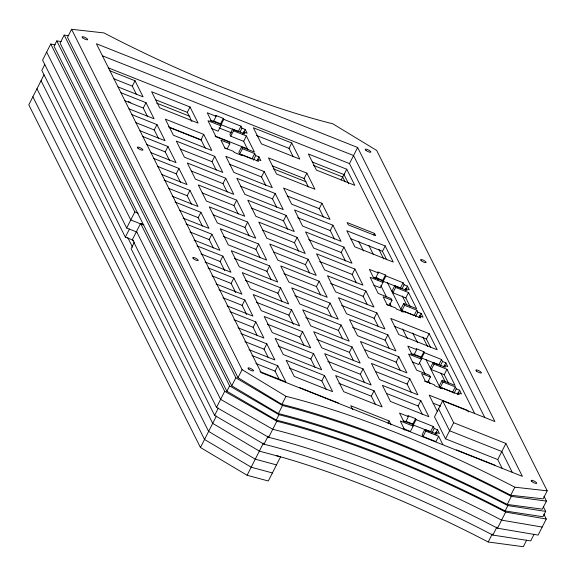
<?xml version="1.0" encoding="UTF-8"?>
<svg xmlns="http://www.w3.org/2000/svg" width="576" height="576" viewBox="0 0 576 576"><rect width="100%" height="100%" fill="white"/><g stroke="black" fill="none" stroke-linecap="round" stroke-linejoin="round"><path stroke-width="0.86" d="M55.152 44.777L50.738 44.028L42.574 60.12L126.677 228.01L136.901 232.07M44.784 64.555L41.81 70.409L125.338 237.146L133.646 240.444M61.186 41.58L56.779 40.903L54.058 46.267L226.872 391.241L276.257 420.077A351.353 91.526 26.9 0 1 505.094 510.948L542.952 516.758L545.674 511.394L543.254 506.57M44.014 74.844L28.8 104.839L200.455 447.516L247.104 475.258L268.315 480.996L280.562 456.854L259.351 451.116L212.71 423.374L41.047 80.698M68.573 35.69L64.181 35.093L60.098 43.142L231.761 385.819L278.402 413.561A351.353 91.526 26.9 0 1 507.24 504.432L542.354 509.155L546.437 501.113L544.018 496.282M71.582 29.29L67.5 37.339L238.01 377.705L281.909 404.359A351.353 91.526 26.9 0 1 510.746 495.23L543.118 498.866L547.2 490.824L376.697 150.451L332.791 123.797A351.353 91.526 26.9 0 1 103.961 32.926L71.582 29.29L242.093 369.662L285.991 396.317A351.353 91.526 26.9 0 1 514.829 487.188L547.2 490.824M136.526 94.558L132.3 86.119L135.022 80.755L109.98 70.812M147.506 116.482L143.28 108.043L146.002 102.679L120.96 92.736M158.494 138.406L154.26 129.967L156.982 124.603L131.947 114.66M126.677 228.01L134.842 211.91L50.738 44.028M169.474 160.33L165.247 151.891L167.969 146.527L142.927 136.584M191.902 121.558L187.294 112.349L190.015 106.985L151.618 91.735L159.682 107.849L198.086 123.098L190.015 106.985M125.338 237.146L129.42 229.097M143.863 224.719L140.602 223.423L132.437 239.515L216.54 407.398L268.668 437.321A351.353 91.526 26.9 0 1 497.506 528.192L538.106 535.097L546.271 519.005L543.852 514.181M134.438 242.071L131.098 248.652L214.625 415.382L264.01 444.218A351.353 91.526 26.9 0 1 492.847 535.09L530.705 540.907L534.046 534.319M180.454 182.254L176.227 173.815L178.949 168.451L153.907 158.508M205.243 148.19L201.017 139.752L203.738 134.388L165.341 119.138L173.412 135.252L211.81 150.502L203.738 134.388M242.705 134.266L243.871 131.962L247.162 133.272L245.261 129.47L241.97 128.167L240.977 126.18L223.776 119.347L223.301 118.397L215.626 115.351L216.101 116.302L213.379 121.666L210.154 120.384M240.977 126.18L238.255 131.544L221.054 124.718L220.579 123.768L223.301 118.397M221.054 124.718L223.776 119.347M216.101 116.302L207.245 112.781L211.133 120.55L219.989 124.07L220.867 125.827L218.146 131.191L211.702 128.628M191.441 204.178L187.214 195.739L189.936 190.375L164.059 180.101M216.23 170.114L212.004 161.676L214.726 156.312L176.328 141.062L184.399 157.176L222.797 172.426L214.726 156.312M243.871 131.962L244.865 133.949L232.603 129.082L229.882 134.446L230.767 136.202L243.655 141.322L247.882 149.76M230.767 136.202L233.489 130.831L232.603 129.082M227.102 149.054L229.824 143.69L228.938 141.934L216.05 136.814L207.979 120.708L220.867 125.827M240.026 131.998L241.97 128.167M202.421 226.102L198.194 217.663L200.916 212.299L175.039 202.025M243.317 133.301L245.261 129.47M243.655 141.322L246.377 135.95L233.489 130.831M227.21 192.038L222.984 183.6L225.706 178.236L187.308 162.986L195.379 179.1L233.777 194.35L225.706 178.236M241.56 146.945L238.838 152.309L239.717 154.066L251.978 158.933L254.7 153.569L242.438 148.702L241.56 146.945L254.448 152.064L246.377 135.95M239.717 154.066L242.438 148.702M213.408 248.026L209.174 239.587L211.896 234.223L186.019 223.949M253.361 160.157L255.694 155.556L254.7 153.569M238.198 213.962L233.964 205.524L236.686 200.16L198.288 184.91L206.359 201.024L244.757 216.274L236.686 200.16M256.817 160.884L257.594 159.35L260.885 160.661L258.984 156.866L255.694 155.556M257.04 160.697L258.984 156.866M265.73 185.386L261.504 176.947L264.226 171.583L225.828 156.334L233.899 172.44L272.297 187.69L264.226 171.583M224.77 270.72L220.162 261.511L222.883 256.147L197.006 245.873M249.178 235.894L244.951 227.448L247.673 222.084L209.275 206.834L217.346 222.948L255.744 238.198L247.673 222.084M293.263 156.802L289.037 148.363L291.758 142.999L253.361 127.75L261.432 143.863L299.83 159.113L291.758 142.999M276.71 207.31L272.484 198.871L275.206 193.507L236.808 178.258L244.879 194.364L283.277 209.614L275.206 193.507M235.757 292.644L231.142 283.435L233.863 278.071L207.986 267.797M260.158 257.818L255.931 249.372L258.653 244.008L220.255 228.758L228.326 244.872L266.724 260.122L258.653 244.008M308.369 186.948L304.135 178.51L306.857 173.146L268.459 157.896L276.53 174.01L314.928 189.252L306.857 173.146M287.698 229.234L283.471 220.795L286.193 215.431L247.788 200.182L255.859 216.295L294.257 231.538L286.193 215.431M246.737 314.568L242.122 305.359L244.843 299.995L218.974 289.721M271.145 279.742L266.911 271.296L269.633 265.932L231.235 250.682L239.306 266.796L277.711 282.046L269.633 265.932M298.678 251.158L294.451 242.719L297.173 237.355L258.775 222.106L266.846 238.219L305.244 253.462L297.173 237.355M257.335 335.729L253.109 327.283L255.83 321.919L229.954 311.645M216.54 407.398L224.705 391.306L140.602 223.423M323.467 217.094L319.241 208.656L321.962 203.292L283.565 188.042L291.636 204.156L330.034 219.398L321.962 203.292M214.625 415.382L218.333 408.067M226.872 391.241L229.594 385.877L56.779 40.903M282.125 301.666L277.898 293.22L280.62 287.856L242.222 272.606L250.294 288.72L288.691 303.97L280.62 287.856M200.455 447.516L216.418 416.052M231.761 385.819L235.843 377.77L64.181 35.093M238.01 377.705L242.093 369.662M341.186 179.928L344.153 174.074M474.682 413.532L349.474 163.584L357.638 147.492L96.401 43.754L261.144 372.622L522.382 476.359L505.901 443.47L453.665 422.719L442.678 400.802L434.513 416.894L445.493 438.818L497.736 459.562L502.157 468.389M348.638 183.802L344.03 174.593L346.752 169.229L308.354 153.979L316.426 170.093L354.823 185.335L346.752 169.229M309.658 273.082L305.431 264.643L308.153 259.279L269.755 244.03L277.826 260.143L316.224 275.386L308.153 259.279M268.315 357.653L264.089 349.207L266.81 343.843L240.934 333.569M334.447 239.018L330.221 230.58L332.942 225.216L294.545 209.966L302.616 226.08L341.014 241.322L332.942 225.216M293.494 324.353L288.878 315.144L291.6 309.78L253.202 294.53L261.274 310.644L299.671 325.894L291.6 309.78M320.645 295.006L316.418 286.567L319.14 281.203L280.742 265.954L288.814 282.067L327.211 297.31L319.14 281.203M279.302 379.577L275.076 371.131L277.798 365.767L251.921 355.493M345.434 260.942L341.208 252.504L343.93 247.14L305.532 231.89L313.596 248.004L352.001 263.246L343.93 247.14M304.092 345.514L299.866 337.068L302.587 331.704L264.19 316.454L272.261 332.568L310.658 347.818L302.587 331.704M331.625 316.93L327.398 308.491L330.12 303.127L291.722 287.878L299.794 303.991L338.191 319.234L330.12 303.127M281.909 404.359L285.991 396.317M247.104 475.258L263.434 443.066M278.402 413.561L282.485 405.511A351.353 91.526 26.9 0 1 511.322 496.382L546.437 501.113M264.01 444.218L268.092 436.169M276.257 420.077L278.978 414.713A351.353 91.526 26.9 0 1 507.816 505.584L545.674 511.394M268.668 437.321L276.84 421.229A351.353 91.526 26.9 0 1 505.67 512.1L546.271 519.005M356.414 282.866L352.188 274.428L354.91 269.064L316.512 253.814L324.583 269.928L362.981 285.17L354.91 269.064M373.738 234.958L374.515 233.424L347.09 222.53L348.242 224.834L375.667 235.728L374.515 233.424M315.072 367.438L310.846 358.992L313.567 353.628L275.17 338.378L283.241 354.492L321.638 369.742L313.567 353.628M342.612 338.854L338.378 330.415L341.1 325.051L302.702 309.802L310.774 325.915L349.171 341.158L341.1 325.051M386.698 259.769L382.471 251.323L385.193 245.959L346.795 230.71L354.859 246.823L393.264 262.073L385.193 245.959M367.402 304.79L363.168 296.352L365.89 290.988L327.492 275.738L335.563 291.852L373.961 307.094L365.89 290.988M326.059 389.362L321.826 380.916L324.547 375.552L286.15 360.302L294.221 376.416L332.618 391.666L324.547 375.552M405.245 290.088L406.022 288.554L409.313 289.865L407.412 286.07L404.114 284.76L403.121 282.773L385.927 275.947L385.452 274.997L377.777 271.951L378.252 272.894L375.53 278.266L373.918 277.625M403.121 282.773L400.399 288.137L383.206 281.311L382.73 280.361L385.452 274.997M383.206 281.311L385.927 275.947M378.252 272.894L369.389 269.381L373.284 277.15L382.14 280.663L383.018 282.42L380.297 287.784L373.853 285.228M353.592 360.778L349.366 352.339L352.087 346.975L313.69 331.726L321.761 347.839L360.158 363.089L352.087 346.975M378.382 326.714L374.155 318.276L376.877 312.912L338.479 297.662L346.55 313.776L384.948 329.018L376.877 312.912M406.022 288.554L407.016 290.542L394.754 285.674L392.033 291.038L392.911 292.795L405.806 297.914L410.033 306.353M392.911 292.795L395.633 287.431L394.754 285.674M383.018 282.42L370.13 277.301L378.202 293.414L391.09 298.534L391.975 300.29L389.254 305.654L386.834 304.697M402.17 288.59L404.114 284.76M364.572 382.702L360.346 374.263L363.067 368.899L324.67 353.65L332.741 369.763L371.138 385.013L363.067 368.899M405.468 289.901L407.412 286.07M405.806 297.914L408.528 292.55L395.633 287.431M389.362 348.638L385.135 340.2L387.857 334.836L349.459 319.586L357.53 335.7L395.928 350.95L387.857 334.836M408.528 292.55L416.599 308.664L403.704 303.538L400.982 308.909L401.861 310.658L413.302 315.209M401.861 310.658L404.582 305.294L403.704 303.538M375.559 404.626L371.326 396.187L374.054 390.823L335.65 375.574L343.721 391.687L382.118 406.937L374.054 390.823M414.122 315.533L416.844 310.169L404.582 305.294M415.505 316.75L417.838 312.149L416.844 310.169M400.349 370.562L396.122 362.124L398.844 356.76L360.439 341.51L368.51 357.624L406.908 372.874L398.844 356.76M418.961 317.477L419.738 315.95L423.036 317.254L421.135 313.459L417.838 312.149M419.191 317.29L421.135 313.459M443.678 366.826L444.456 365.292L447.754 366.602L445.853 362.801L442.555 361.49L441.562 359.51L424.368 352.685L423.893 351.734L416.218 348.682L416.693 349.632L413.971 354.996L410.746 353.714M430.625 347.465L426.398 339.026L429.12 333.655L390.722 318.413L398.794 334.519L437.191 349.769L429.12 333.655M411.329 392.486L407.102 384.048L409.824 378.684L371.426 363.434L379.498 379.548L417.895 394.798L409.824 378.684M441.562 359.51L438.84 364.874L421.646 358.049L421.171 357.098L423.893 351.734M387.986 423.266L389.153 420.97L350.755 405.72L352.678 409.558M421.646 358.049L424.368 352.685M416.693 349.632L407.83 346.111L411.725 353.88L420.581 357.401L421.459 359.158L418.738 364.522L412.294 361.958M444.456 365.292L445.457 367.279L433.195 362.412L430.474 367.776L431.352 369.526L444.247 374.652L448.474 383.09M431.352 369.526L434.074 364.162L433.195 362.412M435.37 433.778L436.147 432.245L439.438 433.548L437.537 429.754L434.246 428.443L433.253 426.463L416.052 419.63L415.577 418.68L407.902 415.634L408.377 416.585L405.655 421.949L403.236 420.984M427.687 382.385L430.409 377.021L429.53 375.264L416.642 370.145L408.571 354.038L421.459 359.158M422.309 414.41L418.082 405.972L420.804 400.608L382.406 385.358L390.478 401.472L428.875 416.722L420.804 400.608M440.222 366.091L442.555 361.49M433.253 426.463L430.531 431.827L413.33 424.994L412.855 424.044L415.577 418.68M413.33 424.994L416.052 419.63M408.377 416.585L399.514 413.064L403.409 420.833L412.265 424.346L413.143 426.103L410.422 431.467L403.171 428.587M443.909 366.631L445.853 362.801M444.247 374.652L446.969 369.288L434.074 364.162M442.145 380.275L439.423 385.639L440.302 387.396L452.563 392.263L455.285 386.899L443.023 382.032L442.145 380.275L455.04 385.394L446.969 369.288M440.302 387.396L443.023 382.032M424.879 429.358L422.158 434.722L423.036 436.478L435.931 441.598L438.653 436.234L425.758 431.114L424.879 429.358L437.141 434.225L436.147 432.245M423.036 436.478L425.758 431.114M431.914 433.044L434.246 428.443M453.946 393.48L456.278 388.886L455.285 386.899M435.204 434.347L437.537 429.754M457.402 394.214L458.179 392.681L461.477 393.991L459.576 390.19L456.278 388.886M457.632 394.027L459.576 390.19M445.493 438.818L453.665 422.719M497.736 459.562L505.901 443.47M510.746 495.23L514.829 487.188M276.322 455.616A351.353 91.526 26.9 0 1 488.189 541.987L492.271 533.938M507.24 504.432L511.322 496.382M492.847 535.09L496.93 527.04M505.094 510.948L507.816 505.584M497.506 528.192L505.67 512.1M526.644 540.13L523.303 546.71L488.189 541.987M542.189 527.047L501.588 520.142A351.353 91.526 26.9 0 0 272.75 429.271L220.622 399.355L136.519 231.466M276.48 464.904L255.269 459.158L208.627 431.417L36.965 88.747M272.398 472.954L251.186 467.208L204.538 439.466L32.882 96.79M102.334 55.778L353.556 155.542L484.798 417.542M108.266 67.802L349.474 163.584M113.933 78.826L132.3 86.119M256.478 135.432L289.037 148.363M213.667 121.018L220.579 123.768M155.57 99.756L187.294 112.349M312.307 161.993L344.03 174.593M118.051 86.926L143.093 96.869L135.022 80.755M156.55 103.09L189.936 116.345M219.146 127.944L231.667 132.919M313.459 165.398L342.67 176.998L345.082 181.822M128.268 101.527L130.766 102.521M215.064 135.994L247.615 148.918M124.92 100.75L143.28 108.043M229.824 143.69L220.961 140.177L224.856 147.938L233.712 151.459L234.187 152.41L241.87 155.462L241.394 154.512L258.588 161.338L257.594 159.35M129.031 108.85L154.073 118.793L146.002 102.679M272.419 165.91L304.135 178.51M224.683 148.097L226.296 148.738M168.466 126.828L201.017 139.752M169.25 127.469L200.966 140.062M273.578 168.898L306.122 181.822M135.9 122.674L154.26 129.967M229.781 164.347L261.504 176.947M140.018 130.774L165.06 140.717L156.982 124.603M180.281 149.083L212.004 161.676M287.518 196.056L319.241 208.656M146.88 144.598L165.247 151.891M240.768 186.271L272.484 198.871M150.998 152.698L176.04 162.641L167.969 146.527M191.261 171.007L222.984 183.6M297.67 217.649L330.221 230.58M350.748 238.73L382.471 251.323M157.867 166.522L176.227 173.815M251.748 208.195L283.471 220.795M161.978 174.622L187.02 184.565L178.949 168.451M202.248 192.931L233.964 205.524M308.65 239.573L341.208 252.504M168.847 188.446L187.214 195.739M262.728 230.119L294.451 242.719M172.13 196.214L198.007 206.489L189.936 190.375M375.055 277.315L382.73 280.361M213.228 214.855L244.951 227.448M319.63 261.497L352.188 274.428M179.827 210.37L198.194 217.663M273.715 252.043L305.431 264.643M391.975 300.29L383.112 296.77L387.007 304.538L395.863 308.059L396.338 309.01L404.021 312.055L403.546 311.105L420.732 317.93L419.738 315.95M183.11 218.138L208.987 228.413L200.916 212.299M223.38 236.448L255.931 249.372M330.617 283.421L363.168 296.352M189.979 231.962L209.174 239.587M134.842 211.91L138.103 213.206M283.86 273.636L316.418 286.567M194.098 240.062L219.967 250.337L211.896 234.223M234.36 258.372L266.911 271.296M142.985 224.82L130.759 219.96L46.656 52.078M341.597 305.345L374.155 318.276M394.682 326.426L426.398 339.026M200.959 253.886L220.162 261.511M294.84 295.56L327.398 308.491M205.078 261.986L230.954 272.261L222.883 256.147M245.34 280.296L277.898 293.22M352.584 327.269L385.135 340.2M413.496 354.046L421.171 357.098M211.946 275.818L231.142 283.435M305.827 317.484L338.378 330.415M216.058 283.91L241.934 294.185L233.863 278.071M256.327 302.22L288.878 315.144M364.399 349.531L396.122 362.124M430.409 377.021L421.553 373.507L425.441 381.276L434.304 384.79L434.779 385.74L442.462 388.793L441.979 387.842L459.173 394.668L458.179 392.681M222.926 297.734L242.122 305.359M424.469 381.11L426.888 382.068M316.807 339.408L349.366 352.339M227.045 305.834L252.922 316.109L244.843 299.995M267.307 324.144L299.866 337.068M375.379 371.455L407.102 384.048M442.678 400.802L494.921 421.546L357.638 147.492M233.906 319.658L253.109 327.283M327.794 361.332L360.346 374.263M433.116 403.164L440.633 406.145M238.025 327.758L263.902 338.033L255.83 321.919M278.287 346.068L310.846 358.992M386.366 393.379L418.082 405.972M244.894 341.582L264.089 349.207M338.774 383.256L371.326 396.187M249.005 349.682L274.882 359.957L266.81 343.843M289.274 367.992L321.826 380.916M405.943 421.301L412.855 424.044M255.874 363.506L275.076 371.131M413.143 426.103L400.255 420.984L404.863 430.193M259.992 371.606L285.869 381.881L277.798 365.767M299.88 387.713L338.278 402.962M456.617 449.957L495.014 465.206M224.705 391.306L276.84 421.229M229.594 385.877L278.978 414.713M235.843 377.77L282.485 405.511M512.266 472.37L501.818 451.519L449.575 430.769L438.595 408.852M468.331 411.926L467.561 410.393L429.163 395.143L437.234 411.257M378.922 249.365L383.753 259.013M402.278 295.999L406.714 304.848M422.82 337.01L427.658 346.658M440.95 373.19L445.378 382.039M368.791 245.354L373.226 254.196M387.324 282.341L402.228 312.091M412.697 332.993L417.535 342.641M425.988 359.532L440.489 388.476M358.668 241.337L363.506 250.985M376.798 277.524L378.007 279.936M380.822 285.559L386.46 296.82M389.686 303.25L391.298 306.468M402.574 328.982L407.405 338.63M419.494 362.75L425.131 374.011M428.35 380.441L429.962 383.659M438.653 436.234L442.879 444.672M389.153 420.97L391.075 424.807M127.735 237.55L132.574 247.205M248.666 369.043A3.118 0.814 26.9 0 0 253.418 370.93A3.118 0.814 26.9 0 0 250.178 368.266A3.118 0.814 26.9 0 0 248.666 369.043M531.842 481.5A3.118 0.814 26.9 0 0 536.587 483.386A3.118 0.814 26.9 0 0 533.347 480.715A3.118 0.814 26.9 0 0 531.842 481.5M476.539 371.11A3.118 0.814 26.9 0 0 481.291 372.996A3.118 0.814 26.9 0 0 478.051 370.325A3.118 0.814 26.9 0 0 476.539 371.11M421.243 260.719A3.118 0.814 26.9 0 0 425.995 262.606A3.118 0.814 26.9 0 0 422.755 259.934A3.118 0.814 26.9 0 0 421.243 260.719M365.947 150.329A3.118 0.814 26.9 0 0 370.699 152.215A3.118 0.814 26.9 0 0 367.459 149.551A3.118 0.814 26.9 0 0 365.947 150.329M82.771 37.879A3.118 0.814 26.9 0 0 87.523 39.766A3.118 0.814 26.9 0 0 84.283 37.094A3.118 0.814 26.9 0 0 82.771 37.879M138.067 148.27A3.118 0.814 26.9 0 0 142.819 150.156A3.118 0.814 26.9 0 0 139.579 147.485A3.118 0.814 26.9 0 0 138.067 148.27M193.37 258.66A3.118 0.814 26.9 0 0 198.115 260.546A3.118 0.814 26.9 0 0 194.875 257.875A3.118 0.814 26.9 0 0 193.37 258.66"/></g></svg>
